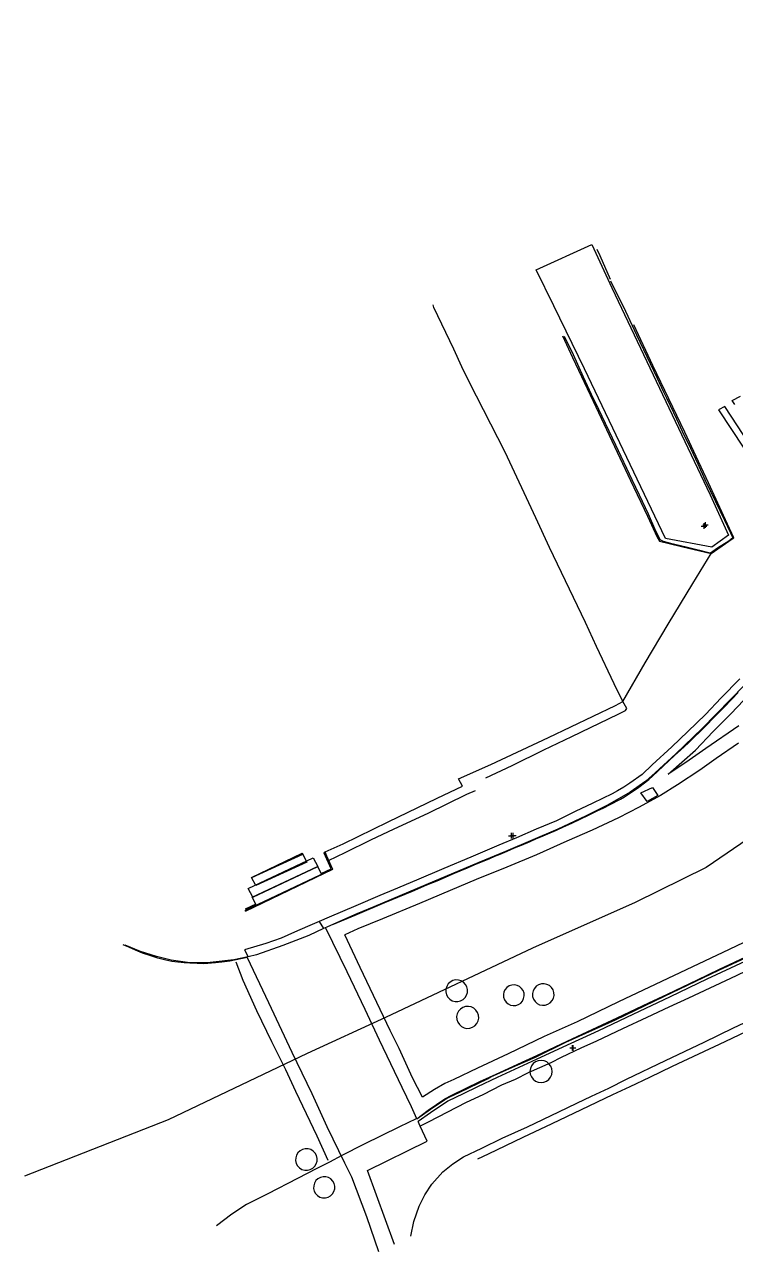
# Model space of a CAD drawing. Header units: metres. Extents: x 353335 to 353543, y 6929896 to 6930115.
# Drawn here: x 353335.45 to 353360.86, y 6930020.26 to 6930064.16 of the extents above; entities that cross this region are included whole.
import ezdxf

# ---------------------------------------------------------------- set-up
doc = ezdxf.new("R2010")
doc.units = ezdxf.units.M
for name, color, linetype in [('01 Overgang i belegg', 7, 'Continuous'), ('07 Gressarealer_busker', 7, 'Continuous'), ('5002 Fasadeliv_fortau', 7, 'Continuous'), ('5051 TrappBygg', 7, 'Continuous'), ('7001 Vegsenterlinje', 7, 'Continuous'), ('7005 Fortauskant ytre bunn', 7, 'Continuous'), ('7005 Fortauskant ytre topp', 7, 'Continuous'), ('7038 Bunn kantstein', 7, 'Continuous'), ('7038 Topp kantstein bakkant', 7, 'Continuous'), ('7038 Topp kantstein forkant', 7, 'Continuous'), ('7534 Overgangsfelt', 7, 'Continuous'), ('8250 Kum', 7, 'Continuous'), ('8253 Sluk_rist', 7, 'Continuous'), ('8501 StolpeEnkel_bunn', 7, 'Continuous'), ('8501 StolpeEnkel_topp', 7, 'Continuous')]:
    doc.layers.add(name, color=color, linetype=linetype)

msp = doc.modelspace()

# ---------------------------------------------------------------- linework, layer by layer
at = {"layer": '01 Overgang i belegg', "color": 21, "true_color": 0xff9f80}
for points in [[(353351.937, 6930037.204, 3.199), (353352.882, 6930037.651, 3.19), (353354.014, 6930038.208, 3.166), (353355.018, 6930038.691, 3.15), (353356.669, 6930039.483, 3.119), (353356.937, 6930039.61, 3.112), (353356.978, 6930039.693, 3.113), (353356.84, 6930039.938, 3.124), (353357.636, 6930041.317, 3.131), (353358.464, 6930042.699, 3.15), (353359.339, 6930044.154, 3.167), (353359.991, 6930045.237, 3.195)], [(353361.019, 6930040.744, 3.056), (353360.351, 6930040.065, 3.055), (353359.793, 6930039.474, 3.055), (353359.165, 6930038.87, 3.055), (353358.589, 6930038.32, 3.05), (353357.884, 6930037.666, 3.055), (353357.524, 6930037.323, 3.051), (353357.087, 6930037.013, 3.051), (353356.87, 6930036.872, 3.052), (353356.647, 6930036.736, 3.051), (353356.457, 6930036.629, 3.058), (353355.769, 6930036.299, 3.062), (353355.139, 6930035.998, 3.069), (353354.465, 6930035.671, 3.072), (353353.741, 6930035.368, 3.086), (353353.034, 6930035.055, 3.095), (353352.4, 6930034.798, 3.1), (353351.401, 6930034.367, 3.116), (353350.441, 6930033.959, 3.131), (353349.464, 6930033.55, 3.144), (353348.637, 6930033.201, 3.156), (353348.146, 6930032.996, 3.165), (353347.289, 6930032.625, 3.176), (353346.339, 6930032.221, 3.192), (353345.979, 6930032.068, 3.214), (353346.138, 6930031.82, 3.197)], [(353360.987, 6930039.071, 2.906), (353359.803, 6930038.253, 2.917), (353359.094, 6930037.757, 2.915), (353358.458, 6930037.342, 2.914), (353359.435, 6930038.198, 2.902), (353360.072, 6930038.862, 2.908), (353360.693, 6930039.497, 2.913), (353361.614, 6930040.464, 2.905)], [(353360.977, 6930038.452, 2.911), (353360.171, 6930037.9, 2.907), (353359.59, 6930037.479, 2.916), (353358.79, 6930036.95, 2.914), (353358.18, 6930036.58, 2.908), (353357.427, 6930036.154, 2.911), (353356.682, 6930035.776, 2.933), (353355.746, 6930035.333, 2.956), (353354.83, 6930034.945, 2.97), (353353.746, 6930034.452, 3.005), (353352.693, 6930034.005, 3.03), (353351.59, 6930033.572, 3.048), (353350.666, 6930033.169, 3.081), (353349.569, 6930032.713, 3.102), (353348.248, 6930032.167, 3.141), (353347.368, 6930031.805, 3.165), (353346.9, 6930031.592, 3.177)], [(353346.319, 6930034.253, 3.256), (353346.907, 6930034.539, 3.24), (353347.83, 6930034.991, 3.244), (353348.665, 6930035.376, 3.231), (353349.873, 6930035.943, 3.226), (353351.262, 6930036.623, 3.218), (353351.565, 6930036.753, 3.204)], [(353345.979, 6930032.068, 3.214), (353345.569, 6930031.885, 3.219), (353345.103, 6930031.689, 3.224), (353344.616, 6930031.474, 3.232), (353344.07, 6930031.282, 3.243), (353343.314, 6930031.052, 3.255), (353343.439, 6930030.805, 3.249)], [(353361.414, 6930031.435, 2.963), (353360.639, 6930031.061, 2.977), (353356.687, 6930029.192, 3.044), (353355.199, 6930028.47, 3.065), (353354.025, 6930027.951, 3.094), (353352.743, 6930027.334, 3.138), (353351.637, 6930026.819, 3.186), (353350.796, 6930026.416, 3.222), (353350.477, 6930026.271, 3.231), (353350.103, 6930026.05, 3.243), (353349.669, 6930025.777, 3.257), (353349.32, 6930026.471, 3.25), (353348.836, 6930027.518, 3.239), (353348.516, 6930028.167, 3.223), (353347.447, 6930030.418, 3.185), (353346.9, 6930031.592, 3.177)], [(353364.34, 6930029.949, 3.105), (353363.635, 6930031.428, 3.097), (353362.942, 6930031.116, 3.108), (353362.459, 6930030.886, 3.111), (353361.995, 6930030.655, 3.116), (353360.893, 6930030.12, 3.13), (353359.181, 6930029.323, 3.142), (353358.483, 6930029, 3.153), (353357.692, 6930028.635, 3.157), (353356.83, 6930028.23, 3.16), (353355.891, 6930027.78, 3.16), (353355.332, 6930027.534, 3.161), (353354.636, 6930027.195, 3.166), (353354.259, 6930027.003, 3.169), (353353.456, 6930026.65, 3.193), (353352.986, 6930026.417, 3.207), (353352.498, 6930026.211, 3.22), (353351.829, 6930025.869, 3.249), (353351.236, 6930025.587, 3.26), (353349.876, 6930024.888, 3.303), (353349.597, 6930024.747, 3.315)], [(353346.3, 6930023.514, 3.37), (353345.904, 6930024.387, 3.352), (353345.141, 6930025.988, 3.321), (353344.786, 6930026.755, 3.303), (353344.292, 6930027.758, 3.28), (353343.757, 6930028.874, 3.256), (353343.265, 6930029.954, 3.245), (353343.016, 6930030.612, 3.233)], [(353349.262, 6930020.806, 3.443), (353349.359, 6930021.333, 3.434), (353349.561, 6930021.879, 3.419), (353349.757, 6930022.282, 3.387), (353350.007, 6930022.668, 3.368), (353350.405, 6930023.105, 3.352), (353350.759, 6930023.391, 3.337), (353351.145, 6930023.647, 3.31), (353351.793, 6930023.953, 3.288), (353352.519, 6930024.309, 3.277), (353353.434, 6930024.721, 3.263), (353354.547, 6930025.258, 3.243), (353355.195, 6930025.56, 3.227), (353355.718, 6930025.812, 3.219), (353356.335, 6930026.107, 3.213), (353356.974, 6930026.423, 3.195), (353358.365, 6930027.086, 3.177), (353359.75, 6930027.753, 3.161), (353360.792, 6930028.256, 3.155), (353362.296, 6930028.969, 3.143), (353363.268, 6930029.424, 3.133), (353363.762, 6930029.652, 3.124), (353364.34, 6930029.949, 3.105), (353364.502, 6930029.612, 3.107)], [(353348.672, 6930020.514, 3.452), (353347.703, 6930023.156, 3.389), (353349.842, 6930024.207, 3.332), (353349.597, 6930024.747, 3.315), (353349.523, 6930024.909, 3.311)], [(353346.889, 6930023.433, 3.378), (353347.142, 6930022.933, 3.398), (353347.669, 6930021.513, 3.438), (353348.105, 6930020.259, 3.474)]]:
    msp.add_polyline3d(points, dxfattribs=at)
at = {"layer": '07 Gressarealer_busker', "color": 60, "true_color": 0xbfff00}
msp.add_polyline3d([(353355.73, 6930056.29, 3.326), (353356.45, 6930054.737, 3.326), (353359.96, 6930047.331, 3.245), (353360.61, 6930045.891, 3.252), (353360.015, 6930045.455, 3.227), (353358.364, 6930045.769, 3.338), (353355.464, 6930051.847, 3.876), (353354.373, 6930054.093, 4.099), (353353.739, 6930055.383, 4.114), (353355.73, 6930056.29, 3.326)], dxfattribs=at)
at = {"layer": '5002 Fasadeliv_fortau', "color": 201, "true_color": 0xdf80ff}
for points in [[(353350.959, 6930037.175, 3.236), (353352.115, 6930037.678, 3.221), (353354.177, 6930038.649, 3.182), (353356.573, 6930039.794, 3.139), (353356.84, 6930039.938, 3.124), (353356.533, 6930040.574, 3.161), (353355.898, 6930041.903, 3.229), (353355.5, 6930042.763, 3.302), (353354.217, 6930045.454, 3.486), (353353.722, 6930046.513, 3.585), (353352.634, 6930048.857, 3.78), (353351.348, 6930051.375, 4.021), (353351.076, 6930051.918, 4.076), (353350.795, 6930052.549, 4.137), (353350.08, 6930054.039, 4.239), (353350.051, 6930054.131, 4.251)], [(353346.191, 6930034.56, 3.269), (353346.842, 6930034.844, 3.264), (353348.452, 6930035.628, 3.255), (353350.205, 6930036.482, 3.243), (353351.109, 6930036.912, 3.236), (353350.959, 6930037.175, 3.236)], [(353364.502, 6930029.612, 3.107), (353364.385, 6930029.554, 3.134), (353364.298, 6930029.51, 3.137), (353364.377, 6930029.264, 3.137), (353364.294, 6930029.223, 3.137), (353364.15, 6930029.499, 3.137), (353363.866, 6930029.366, 3.139), (353362.783, 6930028.853, 3.154), (353360.479, 6930027.755, 3.174), (353358.599, 6930026.877, 3.181), (353357.79, 6930026.486, 3.194), (353357.091, 6930026.151, 3.205), (353356.471, 6930025.858, 3.22), (353355.349, 6930025.328, 3.237), (353354.295, 6930024.826, 3.265), (353353.262, 6930024.332, 3.279), (353352.018, 6930023.738, 3.294), (353351.645, 6930023.566, 3.319)]]:
    msp.add_polyline3d(points, dxfattribs=at)
at = {"layer": '5051 TrappBygg', "color": 11, "true_color": 0xff8080}
for p, q in [((353343.566, 6930033.643, 3.815), (353345.373, 6930034.511, 3.766)), ((353343.583, 6930032.934, 3.405), (353345.916, 6930034.037, 3.388)), ((353343.604, 6930032.935, 3.56), (353345.93, 6930034.028, 3.545)), ((353343.718, 6930032.685, 3.379), (353343.333, 6930032.502, 3.378)), ((353343.346, 6930032.441, 3.317), (353343.335, 6930032.458, 3.362))]:
    msp.add_line(p, q, dxfattribs=at)
for points in [[(353343.718, 6930032.685, 3.379), (353343.583, 6930032.934, 3.405), (353343.604, 6930032.935, 3.56), (353343.437, 6930033.241, 3.571), (353345.76, 6930034.347, 3.575), (353345.93, 6930034.028, 3.545), (353345.916, 6930034.037, 3.388), (353346.053, 6930033.783, 3.379), (353346.415, 6930033.954, 3.38), (353346.16, 6930034.514, 3.41), (353346.186, 6930034.549, 3.396), (353346.462, 6930033.934, 3.366), (353343.335, 6930032.458, 3.362)], [(353343.346, 6930032.441, 3.317), (353346.463, 6930033.935, 3.245), (353346.319, 6930034.253, 3.256), (353346.191, 6930034.56, 3.269)], [(353343.714, 6930033.355, 3.746), (353343.566, 6930033.643, 3.815), (353343.577, 6930033.64, 3.949), (353345.396, 6930034.473, 3.944), (353345.373, 6930034.511, 3.766), (353345.538, 6930034.193, 3.732), (353343.714, 6930033.355, 3.746)]]:
    msp.add_polyline3d(points, dxfattribs=at)
at = {"layer": '7001 Vegsenterlinje', "color": 151, "true_color": 0x80bfff}
msp.add_polyline3d([(353402.808, 6930064.161, 3.242), (353399.176, 6930061.65, 3.107), (353394.997, 6930058.752, 2.968), (353390.379, 6930055.478, 2.906), (353386.266, 6930052.521, 2.922), (353383.174, 6930050.371, 2.947), (353379.954, 6930048.113, 2.965), (353377.272, 6930046.274, 2.941), (353374.816, 6930044.601, 2.9), (353373.026, 6930043.377, 2.902), (353370.857, 6930041.825, 2.915), (353368.737, 6930040.326, 2.929), (353366.071, 6930038.402, 2.954), (353363.813, 6930036.791, 2.975), (353362.29, 6930035.688, 3.001), (353359.822, 6930033.997, 3.035), (353357.277, 6930032.746, 3.072), (353353.606, 6930031.115, 3.139), (353348.348, 6930028.634, 3.207), (353345.551, 6930027.344, 3.293), (353340.577, 6930024.972, 3.263), (353335.447, 6930022.952, 3.376)], dxfattribs=at)
at = {"layer": '7005 Fortauskant ytre bunn', "color": 44, "true_color": 0xa67c00}
for points in [[(353346.496, 6930031.969, 3.177), (353347.268, 6930032.294, 3.154), (353348.333, 6930032.742, 3.131), (353349.314, 6930033.151, 3.101), (353349.834, 6930033.373, 3.094), (353350.2, 6930033.526, 3.082), (353350.82, 6930033.792, 3.073), (353351.283, 6930033.987, 3.055), (353351.519, 6930034.088, 3.05), (353351.696, 6930034.162, 3.045), (353352.058, 6930034.306, 3.04), (353352.265, 6930034.399, 3.031), (353352.456, 6930034.476, 3.027), (353352.701, 6930034.586, 3.023), (353352.964, 6930034.701, 3.02), (353353.214, 6930034.801, 3.01), (353353.522, 6930034.932, 3.001), (353353.731, 6930035.024, 3.004), (353353.903, 6930035.091, 2.995), (353354.16, 6930035.202, 2.995), (353354.47, 6930035.332, 2.983), (353354.713, 6930035.448, 2.981), (353355.009, 6930035.587, 2.975), (353355.334, 6930035.745, 2.965), (353355.59, 6930035.863, 2.962), (353355.915, 6930036.022, 2.951), (353356.16, 6930036.138, 2.953), (353356.382, 6930036.25, 2.945), (353356.756, 6930036.444, 2.933), (353356.9, 6930036.528, 2.924), (353357.111, 6930036.668, 2.919), (353357.292, 6930036.784, 2.909), (353357.413, 6930036.87, 2.9), (353357.77, 6930037.149, 2.909), (353358.067, 6930037.42, 2.91), (353358.297, 6930037.64, 2.918), (353358.484, 6930037.812, 2.913), (353358.688, 6930038.003, 2.914), (353358.9, 6930038.2, 2.912), (353359.181, 6930038.463, 2.915), (353359.797, 6930039.059, 2.906), (353360.113, 6930039.385, 2.907), (353360.474, 6930039.751, 2.909), (353360.958, 6930040.256, 2.914)], [(353343.411, 6930030.777, 3.245), (353342.786, 6930030.648, 3.231), (353342.502, 6930030.605, 3.221), (353342.269, 6930030.582, 3.212), (353341.852, 6930030.554, 3.193), (353341.617, 6930030.558, 3.181), (353341.357, 6930030.57, 3.172), (353341.153, 6930030.583, 3.165), (353340.927, 6930030.611, 3.152), (353340.71, 6930030.64, 3.14), (353340.501, 6930030.685, 3.14), (353340.21, 6930030.756, 3.137), (353339.962, 6930030.837, 3.131), (353339.667, 6930030.935, 3.107), (353339.415, 6930031.042, 3.092), (353339.173, 6930031.143, 3.1), (353338.974, 6930031.225, 3.111)]]:
    msp.add_polyline3d(points, dxfattribs=at)
at = {"layer": '7005 Fortauskant ytre topp', "color": 21, "true_color": 0xff9f80}
for points in [[(353361.193, 6930040.519, 3.042), (353359.679, 6930038.969, 3.038), (353358.738, 6930038.068, 3.034), (353357.998, 6930037.39, 3.04), (353357.657, 6930037.082, 3.041), (353357.098, 6930036.689, 3.042), (353356.294, 6930036.227, 3.041), (353355.521, 6930035.848, 3.044), (353354.514, 6930035.369, 3.056), (353352.646, 6930034.572, 3.08), (353351.685, 6930034.179, 3.1), (353349.79, 6930033.38, 3.127), (353347.931, 6930032.596, 3.16), (353347.328, 6930032.338, 3.167), (353346.496, 6930031.969, 3.177), (353346.249, 6930031.864, 3.189), (353346.138, 6930031.82, 3.197), (353345.607, 6930031.56, 3.211), (353344.681, 6930031.203, 3.227), (353343.737, 6930030.872, 3.246), (353343.439, 6930030.805, 3.249), (353342.933, 6930030.698, 3.247), (353342.087, 6930030.599, 3.244), (353341.361, 6930030.592, 3.242), (353340.685, 6930030.681, 3.247), (353340.168, 6930030.811, 3.249), (353339.596, 6930030.998, 3.246), (353339.038, 6930031.223, 3.242)], [(353346.787, 6930023.692, 3.374), (353346.345, 6930023.458, 3.415), (353345.898, 6930023.228, 3.463), (353345.209, 6930022.868, 3.53), (353344.142, 6930022.325, 3.522), (353343.383, 6930021.937, 3.522), (353342.853, 6930021.592, 3.532), (353342.309, 6930021.172, 3.537)]]:
    msp.add_polyline3d(points, dxfattribs=at)
at = {"layer": '7038 Bunn kantstein', "color": 201, "true_color": 0xdf80ff}
for points in [[(353354.679, 6930053.016, 3.909), (353355.041, 6930052.246, 3.86), (353355.774, 6930050.683, 3.734), (353357.106, 6930047.848, 3.464), (353357.722, 6930046.57, 3.348), (353358.068, 6930045.819, 3.289), (353358.15, 6930045.669, 3.273), (353358.493, 6930045.587, 3.255), (353358.978, 6930045.471, 3.228), (353359.991, 6930045.237, 3.195), (353360.63, 6930045.669, 3.196), (353360.806, 6930045.793, 3.196), (353360.512, 6930046.436, 3.198), (353359.898, 6930047.758, 3.181), (353359.461, 6930048.705, 3.172), (353359.058, 6930049.578, 3.172), (353357.916, 6930051.957, 3.12), (353357.225, 6930053.418, 3.139)], [(353349.478, 6930025, 3.306), (353349.879, 6930025.319, 3.27), (353350.476, 6930025.715, 3.249), (353350.729, 6930025.856, 3.234), (353351.724, 6930026.339, 3.191), (353352.303, 6930026.6, 3.162), (353353.241, 6930027.035, 3.127), (353353.759, 6930027.269, 3.105), (353354.848, 6930027.789, 3.079), (353356.632, 6930028.617, 3.049), (353357.771, 6930029.158, 3.023), (353358.431, 6930029.468, 3.018), (353359.507, 6930029.977, 3.001), (353360.289, 6930030.355, 2.989), (353361.217, 6930030.786, 2.964)]]:
    msp.add_polyline3d(points, dxfattribs=at)
at = {"layer": '7038 Topp kantstein bakkant', "color": 30, "true_color": 0xff8000}
msp.add_polyline3d([(353361.203, 6930030.635, 3.103), (353359.836, 6930030.002, 3.108), (353358.528, 6930029.376, 3.14), (353357.19, 6930028.739, 3.146), (353355.964, 6930028.156, 3.143), (353354.69, 6930027.57, 3.147), (353353.74, 6930027.13, 3.172), (353352.343, 6930026.479, 3.209), (353351.647, 6930026.152, 3.228), (353351.131, 6930025.896, 3.245), (353350.583, 6930025.632, 3.262), (353349.961, 6930025.222, 3.281), (353349.523, 6930024.909, 3.311)], dxfattribs=at)
at = {"layer": '7038 Topp kantstein forkant', "color": 40, "true_color": 0xffbf00}
for points in [[(353356.391, 6930055.04, 3.349), (353356.025, 6930055.88, 3.338), (353355.921, 6930056.116, 3.334)], [(353360.772, 6930045.805, 3.224), (353360.697, 6930045.957, 3.23), (353360.484, 6930046.42, 3.234), (353360.167, 6930047.086, 3.238), (353359.787, 6930047.87, 3.249), (353359.527, 6930048.434, 3.253), (353359.264, 6930048.99, 3.257), (353358.976, 6930049.599, 3.262), (353358.767, 6930050.037, 3.261), (353358.542, 6930050.514, 3.262), (353358.41, 6930050.793, 3.265), (353358.309, 6930051.005, 3.266), (353358.073, 6930051.501, 3.271), (353357.339, 6930053.042, 3.287), (353356.941, 6930053.888, 3.3), (353356.404, 6930054.983, 3.311)], [(353354.74, 6930053.015, 4.012), (353355.057, 6930052.354, 3.948), (353355.42, 6930051.558, 3.867), (353355.708, 6930050.94, 3.809), (353355.968, 6930050.399, 3.758), (353356.572, 6930049.12, 3.634), (353357.157, 6930047.887, 3.52), (353357.42, 6930047.333, 3.465), (353357.739, 6930046.656, 3.404), (353357.967, 6930046.132, 3.355), (353358.165, 6930045.729, 3.341), (353358.275, 6930045.676, 3.328), (353358.547, 6930045.598, 3.318), (353359.106, 6930045.47, 3.286), (353359.576, 6930045.351, 3.253), (353359.806, 6930045.296, 3.241), (353359.966, 6930045.257, 3.233), (353360.217, 6930045.435, 3.231), (353360.626, 6930045.692, 3.23), (353360.772, 6930045.805, 3.224)], [(353360.841, 6930050.568, 3.498), (353360.75, 6930050.703, 3.521), (353361.039, 6930050.865, 3.51)], [(353349.478, 6930025, 3.306), (353349.956, 6930025.345, 3.281), (353350.479, 6930025.695, 3.262), (353350.647, 6930025.792, 3.257), (353350.826, 6930025.871, 3.255), (353350.991, 6930025.952, 3.251), (353351.678, 6930026.286, 3.226), (353351.993, 6930026.434, 3.217), (353352.122, 6930026.503, 3.213), (353352.996, 6930026.907, 3.184), (353353.711, 6930027.213, 3.158), (353354.801, 6930027.748, 3.146), (353356.574, 6930028.549, 3.128), (353358.326, 6930029.397, 3.135), (353360.271, 6930030.324, 3.101), (353362.073, 6930031.163, 3.094)], [(353349.447, 6930025.003, 3.312), (353348.854, 6930024.717, 3.327), (353347.563, 6930024.087, 3.358), (353346.787, 6930023.692, 3.374)]]:
    msp.add_polyline3d(points, dxfattribs=at)
at = {"layer": '7534 Overgangsfelt', "color": 9, "true_color": 0xbdbabd}
for points in [[(353349.478, 6930025, 3.306), (353349.278, 6930025.429, 3.279), (353348.948, 6930026.129, 3.272), (353348.142, 6930027.816, 3.242), (353347.621, 6930028.917, 3.222), (353346.983, 6930030.268, 3.2), (353346.221, 6930031.824, 3.194)], [(353343.411, 6930030.777, 3.245), (353344.166, 6930029.165, 3.262), (353345.007, 6930027.387, 3.304), (353345.721, 6930025.909, 3.328), (353346.254, 6930024.736, 3.352), (353346.887, 6930023.429, 3.382)]]:
    msp.add_polyline3d(points, dxfattribs=at)
at = {"layer": '8250 Kum', "color": 171, "true_color": 0x8080ff, "flags": 128}
for points, elevation in [([(353350.511, 6930029.545), (353350.535, 6930029.447), (353350.583, 6930029.358), (353350.653, 6930029.284), (353350.74, 6930029.232), (353350.837, 6930029.203), (353350.939, 6930029.201), (353351.037, 6930029.225), (353351.126, 6930029.274), (353351.199, 6930029.344), (353351.252, 6930029.43), (353351.28, 6930029.528), (353351.283, 6930029.629), (353351.259, 6930029.727), (353351.21, 6930029.816), (353351.14, 6930029.89), (353351.053, 6930029.942), (353350.956, 6930029.971), (353350.855, 6930029.973), (353350.756, 6930029.949), (353350.667, 6930029.9), (353350.594, 6930029.83), (353350.541, 6930029.744), (353350.513, 6930029.646), (353350.511, 6930029.545)], 3.182), ([(353352.576, 6930029.353), (353352.607, 6930029.261), (353352.661, 6930029.181), (353352.734, 6930029.117), (353352.821, 6930029.074), (353352.916, 6930029.056), (353353.013, 6930029.062), (353353.104, 6930029.093), (353353.185, 6930029.147), (353353.249, 6930029.22), (353353.291, 6930029.307), (353353.31, 6930029.402), (353353.304, 6930029.499), (353353.272, 6930029.591), (353353.218, 6930029.671), (353353.145, 6930029.735), (353353.058, 6930029.778), (353352.963, 6930029.796), (353352.867, 6930029.79), (353352.775, 6930029.759), (353352.694, 6930029.705), (353352.631, 6930029.632), (353352.588, 6930029.545), (353352.569, 6930029.45), (353352.576, 6930029.353)], 3.155), ([(353353.613, 6930029.384), (353353.644, 6930029.288), (353353.698, 6930029.203), (353353.773, 6930029.136), (353353.862, 6930029.089), (353353.961, 6930029.068), (353354.062, 6930029.073), (353354.158, 6930029.104), (353354.242, 6930029.158), (353354.31, 6930029.233), (353354.356, 6930029.323), (353354.378, 6930029.421), (353354.373, 6930029.522), (353354.342, 6930029.618), (353354.287, 6930029.703), (353354.213, 6930029.77), (353354.123, 6930029.817), (353354.024, 6930029.838), (353353.924, 6930029.833), (353353.828, 6930029.802), (353353.743, 6930029.748), (353353.675, 6930029.673), (353353.629, 6930029.583), (353353.608, 6930029.485), (353353.613, 6930029.384)], 3.127), ([(353350.895, 6930028.661), (353350.901, 6930028.558), (353350.934, 6930028.461), (353350.992, 6930028.375), (353351.069, 6930028.307), (353351.162, 6930028.261), (353351.263, 6930028.241), (353351.366, 6930028.248), (353351.463, 6930028.281), (353351.549, 6930028.338), (353351.617, 6930028.415), (353351.663, 6930028.508), (353351.683, 6930028.609), (353351.676, 6930028.712), (353351.643, 6930028.809), (353351.586, 6930028.895), (353351.508, 6930028.963), (353351.416, 6930029.009), (353351.315, 6930029.029), (353351.212, 6930029.022), (353351.114, 6930028.989), (353351.028, 6930028.932), (353350.96, 6930028.855), (353350.915, 6930028.762), (353350.895, 6930028.661)], 3.203), ([(353353.518, 6930026.702), (353353.53, 6930026.599), (353353.569, 6930026.503), (353353.632, 6930026.42), (353353.714, 6930026.357), (353353.809, 6930026.316), (353353.912, 6930026.302), (353354.015, 6930026.315), (353354.111, 6930026.354), (353354.194, 6930026.416), (353354.257, 6930026.498), (353354.298, 6930026.594), (353354.312, 6930026.696), (353354.299, 6930026.799), (353354.26, 6930026.895), (353354.197, 6930026.978), (353354.116, 6930027.042), (353354.02, 6930027.082), (353353.918, 6930027.096), (353353.815, 6930027.084), (353353.719, 6930027.045), (353353.636, 6930026.982), (353353.572, 6930026.9), (353353.532, 6930026.805), (353353.518, 6930026.702)], 3.189), ([(353345.138, 6930023.51), (353345.161, 6930023.412), (353345.209, 6930023.323), (353345.279, 6930023.249), (353345.365, 6930023.197), (353345.462, 6930023.168), (353345.563, 6930023.165), (353345.661, 6930023.188), (353345.75, 6930023.237), (353345.823, 6930023.306), (353345.876, 6930023.392), (353345.905, 6930023.489), (353345.908, 6930023.59), (353345.884, 6930023.688), (353345.836, 6930023.777), (353345.767, 6930023.851), (353345.681, 6930023.903), (353345.584, 6930023.932), (353345.483, 6930023.935), (353345.384, 6930023.912), (353345.296, 6930023.863), (353345.222, 6930023.794), (353345.169, 6930023.708), (353345.14, 6930023.611), (353345.138, 6930023.51)], 3.361), ([(353345.855, 6930022.33), (353345.923, 6930022.258), (353346.008, 6930022.207), (353346.104, 6930022.179), (353346.203, 6930022.177), (353346.299, 6930022.201), (353346.386, 6930022.249), (353346.458, 6930022.317), (353346.509, 6930022.402), (353346.537, 6930022.498), (353346.539, 6930022.597), (353346.515, 6930022.693), (353346.467, 6930022.78), (353346.399, 6930022.852), (353346.314, 6930022.903), (353346.218, 6930022.931), (353346.119, 6930022.933), (353346.023, 6930022.909), (353345.936, 6930022.861), (353345.864, 6930022.793), (353345.813, 6930022.708), (353345.785, 6930022.612), (353345.783, 6930022.513), (353345.807, 6930022.417), (353345.855, 6930022.33)], 3.495)]:
    msp.add_lwpolyline(points, dxfattribs=dict(at, elevation=elevation))
at = {"layer": '8250 Kum', "color": 171, "true_color": 0x8080ff}
msp.add_polyline3d([(353362.486, 6930047, 3.185), (353362.675, 6930047.137, 3.173), (353360.481, 6930050.489, 3.124), (353360.256, 6930050.373, 3.135), (353362.486, 6930047, 3.185)], dxfattribs=at)
at = {"layer": '8253 Sluk_rist', "color": 151, "true_color": 0x80bfff}
msp.add_polyline3d([(353357.704, 6930036.354, 2.893), (353357.477, 6930036.667, 2.879), (353357.898, 6930036.856, 2.923), (353358.092, 6930036.569, 2.904), (353357.704, 6930036.354, 2.893)], dxfattribs=at)
at = {"layer": '8501 StolpeEnkel_bunn', "color": 21, "true_color": 0xff9f80}
for p, q in [((353359.642, 6930046.215, 3.297), (353359.842, 6930046.215, 3.297)), ((353359.742, 6930046.115, 3.297), (353359.742, 6930046.315, 3.297)), ((353352.754, 6930035.134, 3.154), (353352.954, 6930035.134, 3.154)), ((353352.854, 6930035.034, 3.154), (353352.854, 6930035.234, 3.154)), ((353354.956, 6930027.543, 3.158), (353355.156, 6930027.543, 3.158)), ((353355.056, 6930027.443, 3.158), (353355.056, 6930027.643, 3.158))]:
    msp.add_line(p, q, dxfattribs=at)
at = {"layer": '8501 StolpeEnkel_topp', "color": 11, "true_color": 0xff8080}
for p, q in [((353359.792, 6930046.156, 8.185), (353359.792, 6930046.356, 8.185)), ((353359.692, 6930046.256, 8.185), (353359.892, 6930046.256, 8.185)), ((353352.819, 6930035.139, 7.949), (353353.019, 6930035.139, 7.949)), ((353352.919, 6930035.039, 7.949), (353352.919, 6930035.239, 7.949)), ((353354.939, 6930027.545, 8.053), (353355.139, 6930027.545, 8.053)), ((353355.039, 6930027.445, 8.053), (353355.039, 6930027.645, 8.053))]:
    msp.add_line(p, q, dxfattribs=at)

doc.saveas('drawing.dxf')
